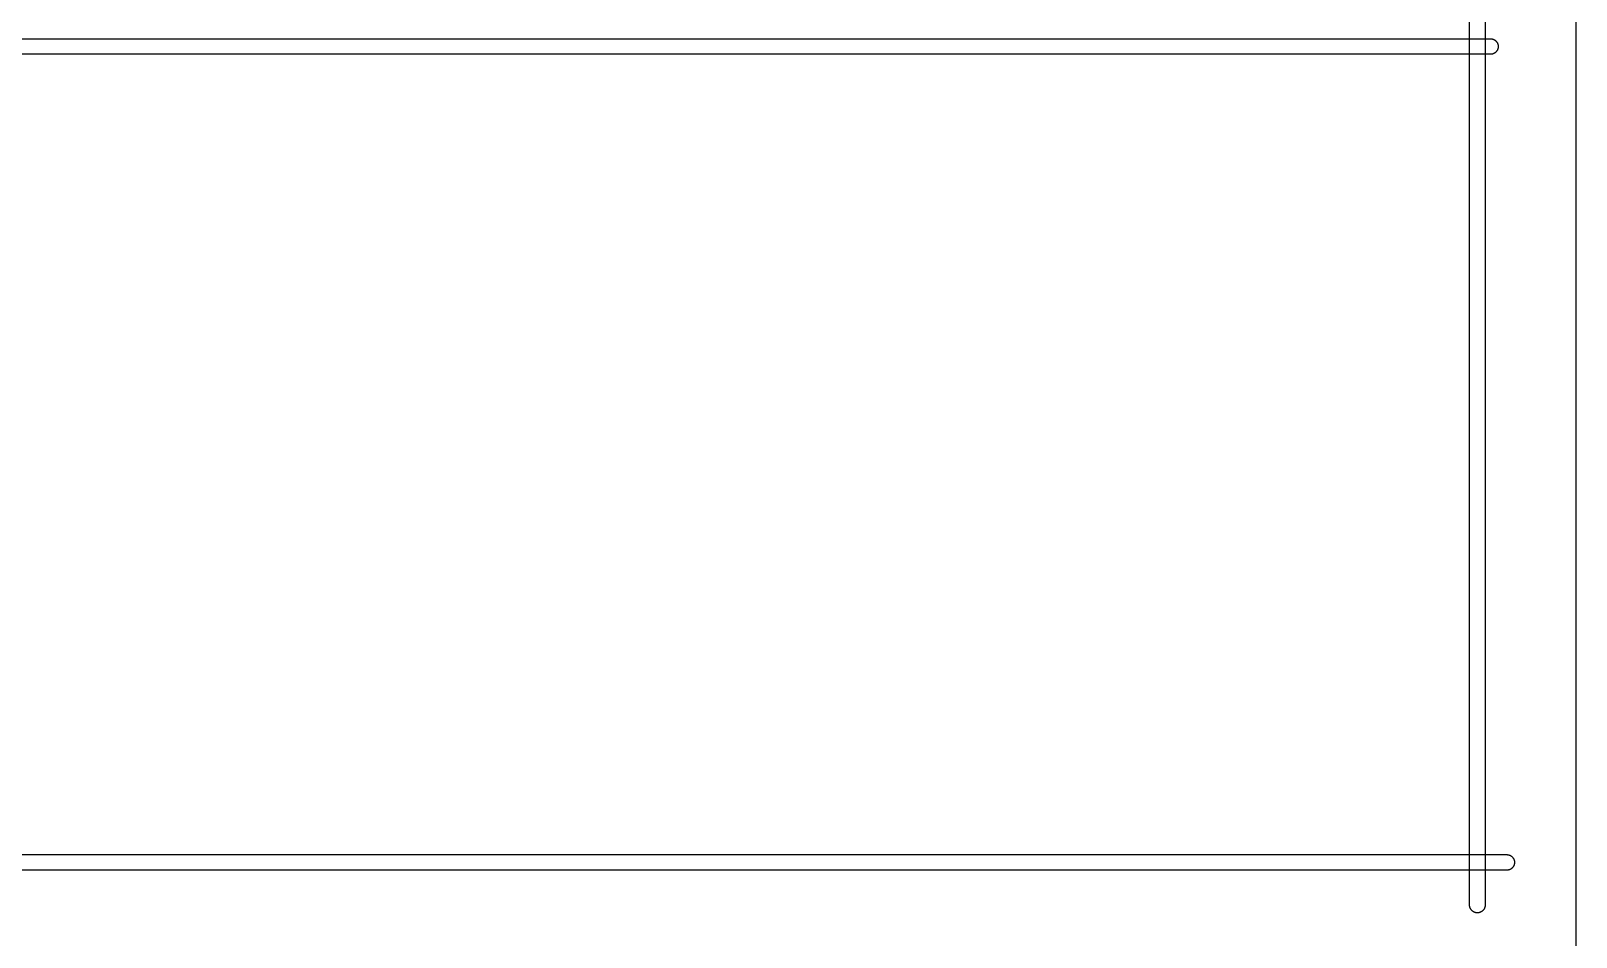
# Model space of a CAD drawing. Extents: x 0 to 1220, y 0 to 2440.
# Drawn here: x 625 to 1220, y 1182 to 1531 of the extents above; entities that cross this region are included whole.
import ezdxf

# ---------------------------------------------------------------- set-up
doc = ezdxf.new("R2010")
doc.units = 0
for name, color, linetype in [('CUT_6_12MM', 6, 'CONTINUOUS'), ('PLATTE_1220_2440', 7, 'CONTINUOUS'), ('POCKET_6__6MM', 4, 'CONTINUOUS')]:
    doc.layers.add(name, color=color, linetype=linetype)

msp = doc.modelspace()

# ---------------------------------------------------------------- linework, layer by layer
at = {"layer": 'CUT_6_12MM'}
for p, q in [((35, 1527.54), (1185, 1527.54)), ((1185, 1527.54), (1185, 1207.54)), ((1185, 1207.54), (35, 1207.54))]:
    msp.add_line(p, q, dxfattribs=at)
at = {"layer": 'PLATTE_1220_2440'}
msp.add_line((1220, 0), (1220, 2440), dxfattribs=at)
at = {"layer": 'POCKET_6__6MM'}
for p, q in [((1179, 1194.15), (1179, 2393.83)), ((1185, 2393.83), (1185, 1194.15)), ((32.42, 1527.54), (1187.01, 1527.54)), ((1187.01, 1527.54), (1187.12, 1527.54)), ((1187.12, 1527.54), (1187.22, 1527.53)), ((1187.22, 1527.53), (1187.32, 1527.52)), ((1187.32, 1527.52), (1187.43, 1527.51)), ((1187.43, 1527.51), (1187.53, 1527.49)), ((1187.53, 1527.49), (1187.63, 1527.47)), ((1187.63, 1527.47), (1187.73, 1527.45)), ((1187.73, 1527.45), (1187.83, 1527.42)), ((1187.83, 1527.42), (1187.93, 1527.39)), ((1187.93, 1527.39), (1188.03, 1527.36)), ((1188.03, 1527.36), (1188.13, 1527.32)), ((1188.13, 1527.32), (1188.22, 1527.28)), ((1188.22, 1527.28), (1188.31, 1527.24)), ((1188.31, 1527.24), (1188.41, 1527.19)), ((1188.41, 1527.19), (1188.5, 1527.14)), ((1188.5, 1527.14), (1188.59, 1527.09)), ((1188.59, 1527.09), (1188.67, 1527.04)), ((1188.67, 1527.04), (1188.76, 1526.98)), ((1188.76, 1526.98), (1188.84, 1526.92)), ((1188.84, 1526.92), (1188.92, 1526.85)), ((1188.92, 1526.85), (1189, 1526.78)), ((1189, 1526.78), (1189.08, 1526.71)), ((1189.08, 1526.71), (1189.15, 1526.64)), ((1189.15, 1526.64), (1189.22, 1526.57)), ((1189.22, 1526.57), (1189.29, 1526.49)), ((1189.29, 1526.49), (1189.36, 1526.41)), ((1189.36, 1526.41), (1189.42, 1526.33)), ((1189.42, 1522.75), (1189.36, 1522.67)), ((1189.42, 1526.33), (1189.48, 1526.24)), ((1189.48, 1522.83), (1189.42, 1522.75)), ((1189.48, 1526.24), (1189.54, 1526.16)), ((1189.54, 1522.92), (1189.48, 1522.83)), ((1189.54, 1526.16), (1189.59, 1526.07)), ((1189.59, 1523.01), (1189.54, 1522.92)), ((1189.59, 1526.07), (1189.65, 1525.98)), ((1189.65, 1523.1), (1189.59, 1523.01)), ((1189.65, 1525.98), (1189.69, 1525.89)), ((1189.69, 1523.19), (1189.65, 1523.1)), ((1189.69, 1525.89), (1189.74, 1525.79)), ((1189.74, 1523.28), (1189.69, 1523.19)), ((1189.74, 1525.79), (1189.78, 1525.7)), ((1189.78, 1523.38), (1189.74, 1523.28)), ((1189.78, 1525.7), (1189.82, 1525.6)), ((1189.82, 1523.47), (1189.78, 1523.38)), ((1189.82, 1525.6), (1189.85, 1525.5)), ((1189.85, 1523.57), (1189.82, 1523.47)), ((1189.85, 1525.5), (1189.88, 1525.41)), ((1189.88, 1523.67), (1189.85, 1523.57)), ((1189.88, 1525.41), (1189.91, 1525.31)), ((1189.91, 1523.77), (1189.88, 1523.67)), ((1189.91, 1525.31), (1189.94, 1525.21)), ((1189.94, 1523.87), (1189.91, 1523.77)), ((1189.94, 1525.21), (1189.96, 1525.1)), ((1189.96, 1523.97), (1189.94, 1523.87)), ((1189.96, 1525.1), (1189.98, 1525)), ((1189.98, 1524.07), (1189.96, 1523.97)), ((1189.98, 1525), (1189.99, 1524.9)), ((1189.99, 1524.18), (1189.98, 1524.07)), ((1189.99, 1524.9), (1190, 1524.8)), ((1190, 1524.28), (1189.99, 1524.18)), ((1190, 1524.8), (1190.01, 1524.69)), ((1190.01, 1524.38), (1190, 1524.28)), ((1190.01, 1524.69), (1190.01, 1524.59)), ((1190.01, 1524.59), (1190.01, 1524.49)), ((1190.01, 1524.49), (1190.01, 1524.38)), ((1187.01, 1521.54), (32.42, 1521.54)), ((1187.12, 1521.54), (1187.01, 1521.54)), ((1187.22, 1521.54), (1187.12, 1521.54)), ((1187.32, 1521.55), (1187.22, 1521.54)), ((1187.43, 1521.57), (1187.32, 1521.55)), ((1187.53, 1521.58), (1187.43, 1521.57)), ((1187.63, 1521.6), (1187.53, 1521.58)), ((1187.73, 1521.63), (1187.63, 1521.6)), ((1187.83, 1521.65), (1187.73, 1521.63)), ((1187.93, 1521.68), (1187.83, 1521.65)), ((1188.03, 1521.71), (1187.93, 1521.68)), ((1188.13, 1521.75), (1188.03, 1521.71)), ((1188.22, 1521.79), (1188.13, 1521.75)), ((1188.31, 1521.83), (1188.22, 1521.79)), ((1188.41, 1521.88), (1188.31, 1521.83)), ((1188.5, 1521.93), (1188.41, 1521.88)), ((1188.59, 1521.98), (1188.5, 1521.93)), ((1188.67, 1522.04), (1188.59, 1521.98)), ((1188.76, 1522.1), (1188.67, 1522.04)), ((1188.84, 1522.16), (1188.76, 1522.1)), ((1188.92, 1522.22), (1188.84, 1522.16)), ((1189, 1522.29), (1188.92, 1522.22)), ((1189.08, 1522.36), (1189, 1522.29)), ((1189.15, 1522.43), (1189.08, 1522.36)), ((1189.22, 1522.51), (1189.15, 1522.43)), ((1189.29, 1522.59), (1189.22, 1522.51)), ((1189.36, 1522.67), (1189.29, 1522.59)), ((32.42, 1213.54), (1193.29, 1213.54)), ((1193.29, 1213.54), (1193.4, 1213.54)), ((1193.4, 1213.54), (1193.5, 1213.53)), ((1193.5, 1213.53), (1193.6, 1213.52)), ((1193.6, 1213.52), (1193.7, 1213.51)), ((1193.7, 1213.51), (1193.81, 1213.49)), ((1193.81, 1213.49), (1193.91, 1213.47)), ((1193.91, 1213.47), (1194.01, 1213.45)), ((1194.01, 1213.45), (1194.11, 1213.42)), ((1194.11, 1213.42), (1194.21, 1213.39)), ((1194.21, 1213.39), (1194.31, 1213.36)), ((1193.29, 1207.54), (32.42, 1207.54)), ((1193.4, 1207.54), (1193.29, 1207.54)), ((1193.5, 1207.54), (1193.4, 1207.54)), ((1193.6, 1207.55), (1193.5, 1207.54)), ((1193.7, 1207.57), (1193.6, 1207.55)), ((1193.81, 1207.58), (1193.7, 1207.57)), ((1193.91, 1207.6), (1193.81, 1207.58)), ((1194.01, 1207.63), (1193.91, 1207.6)), ((1194.11, 1207.65), (1194.01, 1207.63)), ((1194.21, 1207.68), (1194.11, 1207.65)), ((1194.31, 1207.71), (1194.21, 1207.68)), ((1194.31, 1213.36), (1194.4, 1213.32)), ((1194.4, 1207.75), (1194.31, 1207.71)), ((1194.4, 1213.32), (1194.5, 1213.28)), ((1194.5, 1207.79), (1194.4, 1207.75)), ((1194.5, 1213.28), (1194.59, 1213.24)), ((1194.59, 1207.83), (1194.5, 1207.79)), ((1194.59, 1213.24), (1194.69, 1213.19)), ((1194.69, 1207.88), (1194.59, 1207.83)), ((1194.69, 1213.19), (1194.78, 1213.14)), ((1194.78, 1207.93), (1194.69, 1207.88)), ((1194.78, 1213.14), (1194.87, 1213.09)), ((1194.87, 1207.98), (1194.78, 1207.93)), ((1194.87, 1213.09), (1194.95, 1213.04)), ((1194.95, 1208.04), (1194.87, 1207.98)), ((1194.95, 1213.04), (1195.04, 1212.98)), ((1195.04, 1208.1), (1194.95, 1208.04)), ((1195.04, 1212.98), (1195.12, 1212.92)), ((1195.12, 1208.16), (1195.04, 1208.1)), ((1195.12, 1212.92), (1195.2, 1212.85)), ((1195.2, 1208.22), (1195.12, 1208.16)), ((1195.2, 1212.85), (1195.28, 1212.78)), ((1195.28, 1208.29), (1195.2, 1208.22)), ((1195.28, 1212.78), (1195.36, 1212.71)), ((1195.36, 1208.36), (1195.28, 1208.29)), ((1195.36, 1212.71), (1195.43, 1212.64)), ((1195.43, 1208.43), (1195.36, 1208.36)), ((1195.43, 1212.64), (1195.5, 1212.57)), ((1195.5, 1208.51), (1195.43, 1208.43)), ((1195.5, 1212.57), (1195.57, 1212.49)), ((1195.57, 1208.59), (1195.5, 1208.51)), ((1195.57, 1212.49), (1195.64, 1212.41)), ((1195.64, 1208.67), (1195.57, 1208.59)), ((1195.64, 1212.41), (1195.7, 1212.33)), ((1195.7, 1208.75), (1195.64, 1208.67)), ((1195.7, 1212.33), (1195.76, 1212.24)), ((1195.76, 1208.83), (1195.7, 1208.75)), ((1195.76, 1212.24), (1195.82, 1212.16)), ((1195.82, 1208.92), (1195.76, 1208.83)), ((1195.82, 1212.16), (1195.87, 1212.07)), ((1195.87, 1209.01), (1195.82, 1208.92)), ((1195.87, 1212.07), (1195.92, 1211.98)), ((1195.92, 1209.1), (1195.87, 1209.01)), ((1195.92, 1211.98), (1195.97, 1211.89)), ((1195.97, 1209.19), (1195.92, 1209.1)), ((1195.97, 1211.89), (1196.02, 1211.79)), ((1196.02, 1209.28), (1195.97, 1209.19)), ((1196.02, 1211.79), (1196.06, 1211.7)), ((1196.06, 1209.38), (1196.02, 1209.28)), ((1196.06, 1211.7), (1196.1, 1211.6)), ((1196.1, 1209.47), (1196.06, 1209.38)), ((1196.1, 1211.6), (1196.13, 1211.5)), ((1196.13, 1209.57), (1196.1, 1209.47)), ((1196.13, 1211.5), (1196.16, 1211.41)), ((1196.16, 1209.67), (1196.13, 1209.57)), ((1196.16, 1211.41), (1196.19, 1211.31)), ((1196.19, 1209.77), (1196.16, 1209.67)), ((1196.19, 1211.31), (1196.22, 1211.21)), ((1196.22, 1209.87), (1196.19, 1209.77)), ((1196.22, 1211.21), (1196.24, 1211.1)), ((1196.24, 1209.97), (1196.22, 1209.87)), ((1196.24, 1211.1), (1196.26, 1211)), ((1196.26, 1210.07), (1196.24, 1209.97)), ((1196.26, 1211), (1196.27, 1210.9)), ((1196.27, 1210.18), (1196.26, 1210.07)), ((1196.27, 1210.9), (1196.28, 1210.8)), ((1196.28, 1210.28), (1196.27, 1210.18)), ((1196.28, 1210.8), (1196.29, 1210.69)), ((1196.29, 1210.38), (1196.28, 1210.28)), ((1196.29, 1210.69), (1196.29, 1210.59)), ((1196.29, 1210.59), (1196.29, 1210.49)), ((1196.29, 1210.49), (1196.29, 1210.38)), ((1179, 1194.05), (1179, 1194.15)), ((1179.01, 1193.94), (1179, 1194.05)), ((1179.02, 1193.84), (1179.01, 1193.94)), ((1179.03, 1193.74), (1179.02, 1193.84)), ((1179.04, 1193.64), (1179.03, 1193.74)), ((1179.06, 1193.53), (1179.04, 1193.64)), ((1179.09, 1193.43), (1179.06, 1193.53)), ((1179.11, 1193.33), (1179.09, 1193.43)), ((1179.14, 1193.23), (1179.11, 1193.33)), ((1179.18, 1193.14), (1179.14, 1193.23)), ((1179.21, 1193.04), (1179.18, 1193.14)), ((1179.25, 1192.94), (1179.21, 1193.04)), ((1179.3, 1192.85), (1179.25, 1192.94)), ((1179.34, 1192.76), (1179.3, 1192.85)), ((1179.39, 1192.67), (1179.34, 1192.76)), ((1179.45, 1192.58), (1179.39, 1192.67)), ((1179.5, 1192.49), (1179.45, 1192.58)), ((1179.56, 1192.4), (1179.5, 1192.49)), ((1179.62, 1192.32), (1179.56, 1192.4)), ((1179.69, 1192.24), (1179.62, 1192.32)), ((1179.75, 1192.16), (1179.69, 1192.24)), ((1179.82, 1192.09), (1179.75, 1192.16)), ((1179.9, 1192.01), (1179.82, 1192.09)), ((1179.97, 1191.94), (1179.9, 1192.01)), ((1180.05, 1191.87), (1179.97, 1191.94)), ((1180.13, 1191.81), (1180.05, 1191.87)), ((1180.21, 1191.74), (1180.13, 1191.81)), ((1180.3, 1191.68), (1180.21, 1191.74)), ((1180.38, 1191.62), (1180.3, 1191.68)), ((1180.47, 1191.57), (1180.38, 1191.62)), ((1180.56, 1191.52), (1180.47, 1191.57)), ((1180.65, 1191.47), (1180.56, 1191.52)), ((1180.75, 1191.43), (1180.65, 1191.47)), ((1180.84, 1191.38), (1180.75, 1191.43)), ((1180.94, 1191.35), (1180.84, 1191.38)), ((1181.03, 1191.31), (1180.94, 1191.35)), ((1181.13, 1191.28), (1181.03, 1191.31)), ((1181.23, 1191.25), (1181.13, 1191.28)), ((1181.33, 1191.23), (1181.23, 1191.25)), ((1181.43, 1191.2), (1181.33, 1191.23)), ((1181.54, 1191.19), (1181.43, 1191.2)), ((1181.64, 1191.17), (1181.54, 1191.19)), ((1181.74, 1191.16), (1181.64, 1191.17)), ((1181.84, 1191.15), (1181.74, 1191.16)), ((1181.95, 1191.15), (1181.84, 1191.15)), ((1182.05, 1191.15), (1181.95, 1191.15)), ((1182.16, 1191.15), (1182.05, 1191.15)), ((1182.26, 1191.16), (1182.16, 1191.15)), ((1182.36, 1191.17), (1182.26, 1191.16)), ((1182.46, 1191.19), (1182.36, 1191.17)), ((1182.57, 1191.2), (1182.46, 1191.19)), ((1182.67, 1191.23), (1182.57, 1191.2)), ((1182.77, 1191.25), (1182.67, 1191.23)), ((1182.87, 1191.28), (1182.77, 1191.25)), ((1182.97, 1191.31), (1182.87, 1191.28)), ((1183.06, 1191.35), (1182.97, 1191.31)), ((1183.16, 1191.38), (1183.06, 1191.35)), ((1183.25, 1191.43), (1183.16, 1191.38)), ((1183.35, 1191.47), (1183.25, 1191.43)), ((1183.44, 1191.52), (1183.35, 1191.47)), ((1183.53, 1191.57), (1183.44, 1191.52)), ((1183.62, 1191.62), (1183.53, 1191.57)), ((1183.7, 1191.68), (1183.62, 1191.62)), ((1183.79, 1191.74), (1183.7, 1191.68)), ((1183.87, 1191.81), (1183.79, 1191.74)), ((1183.95, 1191.87), (1183.87, 1191.81)), ((1184.03, 1191.94), (1183.95, 1191.87)), ((1184.1, 1192.01), (1184.03, 1191.94)), ((1184.18, 1192.09), (1184.1, 1192.01)), ((1184.25, 1192.16), (1184.18, 1192.09)), ((1184.31, 1192.24), (1184.25, 1192.16)), ((1184.38, 1192.32), (1184.31, 1192.24)), ((1184.44, 1192.4), (1184.38, 1192.32)), ((1184.5, 1192.49), (1184.44, 1192.4)), ((1184.55, 1192.58), (1184.5, 1192.49)), ((1184.61, 1192.67), (1184.55, 1192.58)), ((1184.66, 1192.76), (1184.61, 1192.67)), ((1184.7, 1192.85), (1184.66, 1192.76)), ((1184.75, 1192.94), (1184.7, 1192.85)), ((1184.79, 1193.04), (1184.75, 1192.94)), ((1184.82, 1193.14), (1184.79, 1193.04)), ((1184.86, 1193.23), (1184.82, 1193.14)), ((1184.89, 1193.33), (1184.86, 1193.23)), ((1184.91, 1193.43), (1184.89, 1193.33)), ((1184.94, 1193.53), (1184.91, 1193.43)), ((1184.96, 1193.64), (1184.94, 1193.53)), ((1184.97, 1193.74), (1184.96, 1193.64)), ((1184.98, 1193.84), (1184.97, 1193.74)), ((1184.99, 1193.94), (1184.98, 1193.84)), ((1185, 1194.05), (1184.99, 1193.94)), ((1185, 1194.15), (1185, 1194.05))]:
    msp.add_line(p, q, dxfattribs=at)

doc.saveas('drawing.dxf')
